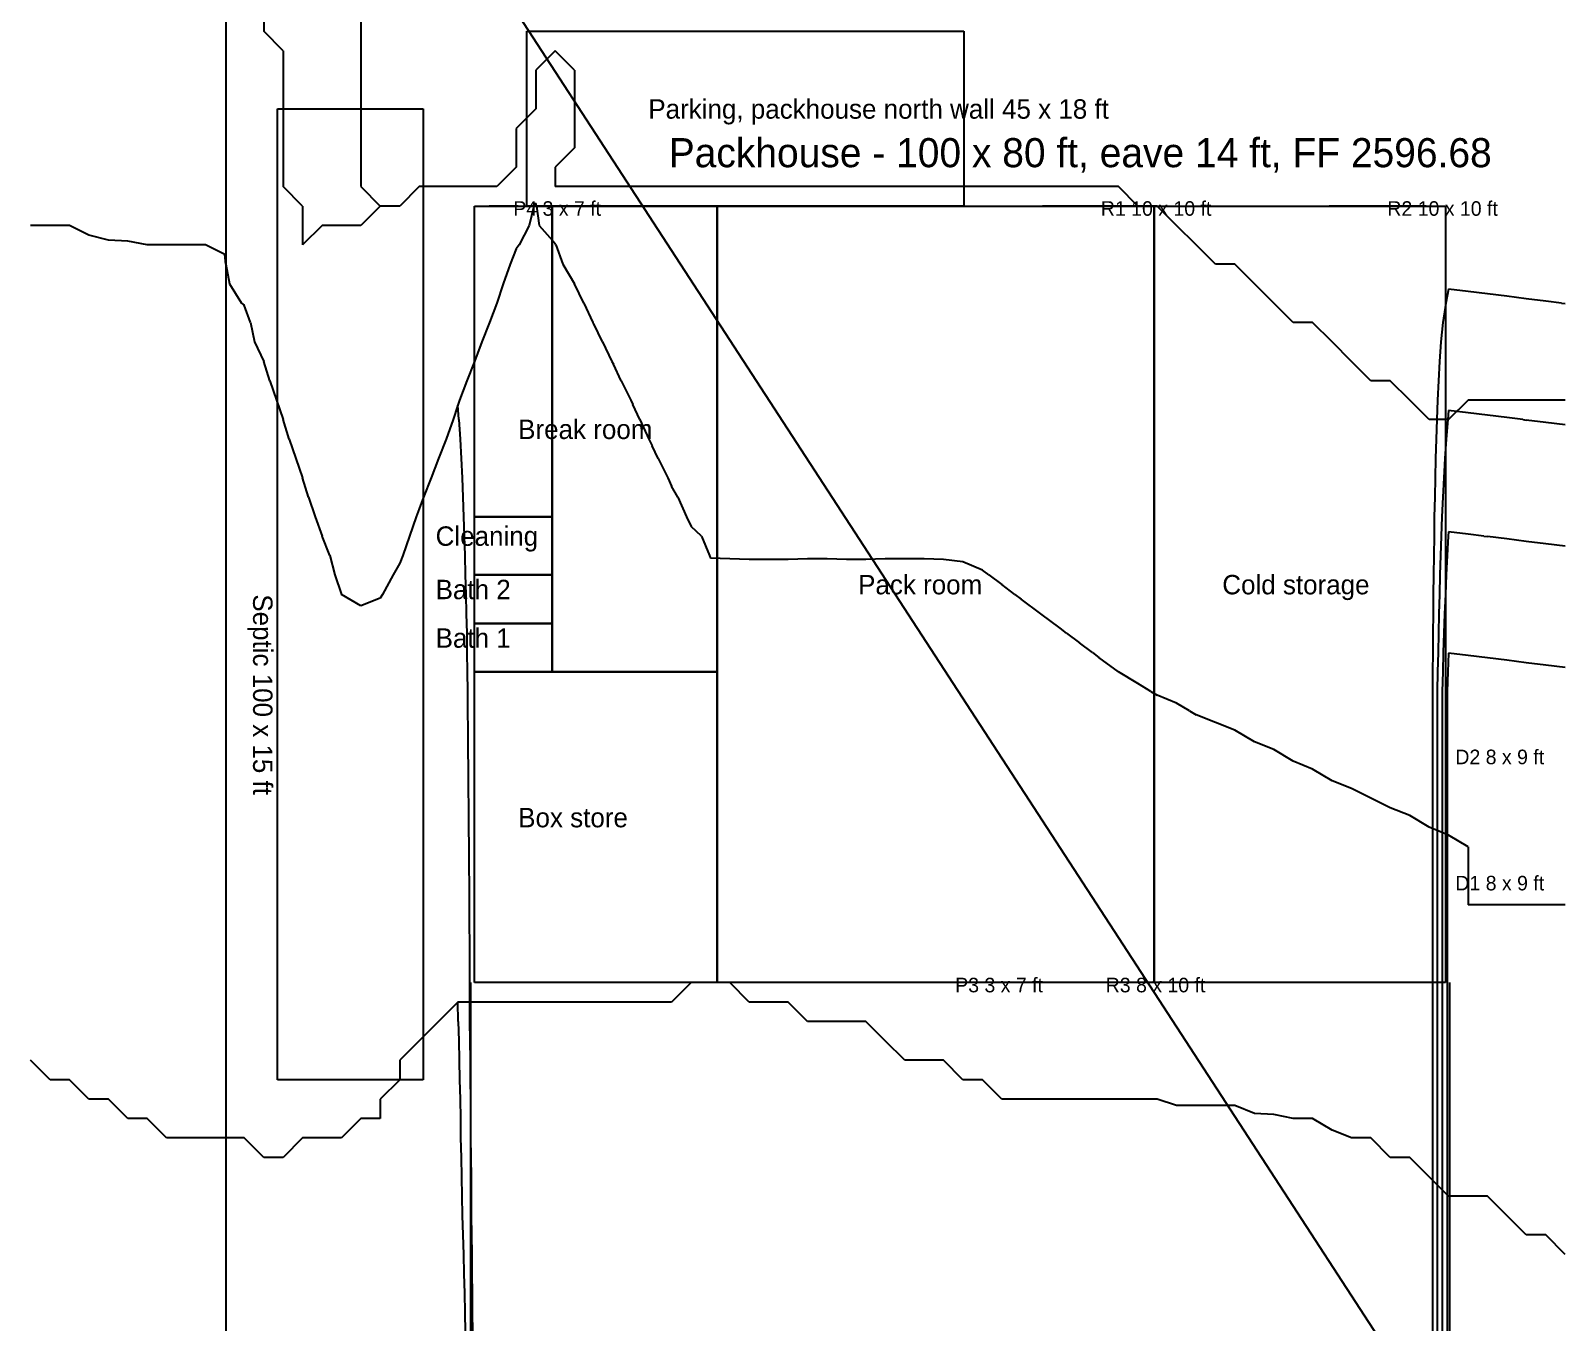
# Model space of a CAD drawing. Header units: feet. Extents: x 70 to 1025, y -1570 to -26.
# Drawn here: x 440 to 597.8, y -603 to -469.9 of the extents above; entities that cross this region are included whole.
import ezdxf

# ---------------------------------------------------------------- set-up
doc = ezdxf.new("R2010")
doc.units = ezdxf.units.FT
for name, color, linetype in [('BLDG-EXIST', 8, 'CONTINUOUS'), ('BLDG-NEW', 3, 'CONTINUOUS'), ('DOORS', 1, 'CONTINUOUS'), ('ELEC-PULLBOX', 2, 'CONTINUOUS'), ('GRADE-FINISHED', 5, 'CONTINUOUS'), ('ROOMS', 8, 'CONTINUOUS'), ('SITE', 30, 'CONTINUOUS'), ('TOPO-EXIST', 8, 'CONTINUOUS'), ('WALL-RETAINING', 7, 'CONTINUOUS')]:
    doc.layers.add(name, color=color, linetype=linetype)

msp = doc.modelspace()

# ---------------------------------------------------------------- linework, layer by layer
at = {"layer": 'BLDG-EXIST'}
msp.add_line((460.1, -461), (460.1, -629), dxfattribs=at)
at = {"layer": 'BLDG-NEW'}
for p, q in [((485.7, -568), (485.7, -488)), ((485.7, -488), (585.7, -488)), ((585.7, -488), (585.7, -568)), ((585.7, -568), (485.7, -568))]:
    msp.add_line(p, q, dxfattribs=at)
at = {"layer": 'DOORS'}
for p, q in [((490.2, -488), (487.2, -488)), ((554.2, -488), (544.2, -488)), ((583.7, -488), (573.7, -488)), ((585.7, -540.5), (585.7, -548.5)), ((585.7, -553.5), (585.7, -561.5)), ((535.7, -568), (532.7, -568)), ((553.7, -568), (545.7, -568))]:
    msp.add_line(p, q, dxfattribs=at)
at = {"layer": 'ELEC-PULLBOX'}
msp.add_line((876.9, -1062.9), (488.4, -465.5), dxfattribs=at)
at = {"layer": 'GRADE-FINISHED'}
for p, q in [((464, -468, 2597), (464, -470, 2597)), ((474, -468, 2597), (474, -470, 2597)), ((464, -470, 2597), (464, -470, 2597)), ((466, -472, 2597), (464, -470, 2597)), ((474, -470, 2597), (474, -472, 2597)), ((466, -472, 2597), (466, -474, 2597)), ((474, -472, 2597), (474, -474, 2597)), ((466, -474, 2597), (466, -476, 2597)), ((474, -474, 2597), (474, -476, 2597)), ((466, -476, 2597), (466, -478, 2597)), ((474, -476, 2597), (474, -478, 2597)), ((466, -478, 2597), (466, -480, 2597)), ((474, -478, 2597), (474, -480, 2597)), ((466, -480, 2597), (466, -482, 2597)), ((474, -480, 2597), (474, -482, 2597)), ((466, -482, 2597), (466, -484, 2597)), ((474, -482, 2597), (474, -484, 2597)), ((466, -484, 2597), (466, -486, 2597)), ((474, -484, 2597), (474, -486, 2597)), ((466, -486, 2597), (466, -486, 2597)), ((468, -488, 2597), (466, -486, 2597)), ((474, -486, 2597), (476, -488, 2597)), ((468, -488, 2597), (468, -490, 2597)), ((476, -488, 2597), (474, -490, 2597)), ((478, -488, 2597), (476, -488, 2597)), ((478, -488, 2597), (476, -488, 2597)), ((478, -488, 2597), (478, -488, 2597)), ((478, -488, 2597), (478, -488, 2597)), ((442, -490, 2596), (440, -490, 2596)), ((444, -490, 2596), (442, -490, 2596)), ((446, -491, 2596), (444, -490, 2596)), ((468, -490, 2597), (468, -492, 2597)), ((470, -490, 2597), (468, -492, 2597)), ((472, -490, 2597), (470, -490, 2597)), ((474, -490, 2597), (472, -490, 2597)), ((474, -490, 2597), (474, -490, 2597)), ((448, -491.5, 2596), (446, -491, 2596)), ((450, -491.6, 2596), (448, -491.5, 2596)), ((452, -492, 2596), (450, -491.6, 2596)), ((452, -492, 2596), (452, -492, 2596)), ((454, -492, 2596), (452, -492, 2596)), ((456, -492, 2596), (454, -492, 2596)), ((458, -492, 2596), (456, -492, 2596)), ((460, -493, 2596), (458, -492, 2596)), ((468, -492, 2597), (468, -492, 2597)), ((468, -492, 2597), (468, -492, 2597)), ((460.095, -494, 2596), (460, -493, 2596)), ((460.095, -494, 2596), (460.462, -496, 2596)), ((460.462, -496, 2596), (461.714, -498, 2596)), ((586, -496.546, 2596), (585.708, -498, 2596)), ((588, -496.796, 2596), (586, -496.546, 2596)), ((590, -497.046, 2596), (588, -496.796, 2596)), ((592, -497.296, 2596), (590, -497.046, 2596)), ((461.714, -498, 2596), (462, -498.2, 2596)), ((462.621, -500, 2596), (462, -498.2, 2596)), ((585.708, -498, 2596), (585.422, -500, 2596)), ((594, -497.546, 2596), (592, -497.296, 2596)), ((596, -497.796, 2596), (594, -497.546, 2596)), ((597.635, -498, 2596), (596, -497.796, 2596)), ((597.635, -498, 2596), (598, -498.046, 2596)), ((462.621, -500, 2596), (463.048, -502, 2596)), ((585.422, -500, 2596), (585.219, -502, 2596)), ((463.048, -502, 2596), (464, -504, 2596)), ((585.219, -502, 2596), (585.066, -504, 2596)), ((464, -504, 2596), (464, -504, 2596)), ((464.621, -506, 2596), (464, -504, 2596)), ((585.066, -504, 2596), (584.947, -506, 2596)), ((464.621, -506, 2596), (465.31, -508, 2596)), ((584.947, -506, 2596), (584.852, -508, 2596)), ((465.31, -508, 2596), (466, -510, 2596)), ((584.852, -508, 2596), (584.775, -510, 2596)), ((484, -508.5, 2596), (483.5, -510, 2596)), ((484.084, -510, 2596), (484, -508.5, 2596)), ((586, -509.046, 2595), (585.913, -510, 2595)), ((588, -509.296, 2595), (586, -509.046, 2595)), ((590, -509.546, 2595), (588, -509.296, 2595)), ((592, -509.796, 2595), (590, -509.546, 2595)), ((466, -510, 2596), (466, -510, 2596)), ((466.621, -512, 2596), (466, -510, 2596)), ((483.5, -510, 2596), (482.769, -512, 2596)), ((484.084, -510, 2596), (484.21, -512, 2596)), ((584.775, -510, 2596), (584.71, -512, 2596)), ((585.913, -510, 2595), (585.753, -512, 2595)), ((593.635, -510, 2595), (592, -509.796, 2595)), ((593.635, -510, 2595), (594, -510.046, 2595)), ((596, -510.296, 2595), (594, -510.046, 2595)), ((598, -510.546, 2595), (596, -510.296, 2595)), ((466.621, -512, 2596), (467.31, -514, 2596)), ((482.769, -512, 2596), (482, -514, 2596)), ((484.21, -512, 2596), (484.321, -514, 2596)), ((584.71, -512, 2596), (584.655, -514, 2596)), ((585.753, -512, 2595), (585.618, -514, 2595)), ((467.31, -514, 2596), (468, -516, 2596)), ((482, -514, 2596), (481.231, -516, 2596)), ((482, -514, 2596), (482, -514, 2596)), ((484.321, -514, 2596), (484.418, -516, 2596)), ((584.655, -514, 2596), (584.609, -516, 2596)), ((585.618, -514, 2595), (585.503, -516, 2595)), ((468, -516, 2596), (468, -516, 2596)), ((468.621, -518, 2596), (468, -516, 2596)), ((481.231, -516, 2596), (480.462, -518, 2596)), ((484.418, -516, 2596), (484.489, -518, 2596)), ((584.609, -516, 2596), (584.568, -518, 2596)), ((585.503, -516, 2595), (585.402, -518, 2595)), ((468.621, -518, 2596), (469.31, -520, 2596)), ((480, -519.2, 2596), (479.692, -520, 2596)), ((480.462, -518, 2596), (480, -519.2, 2596)), ((484.489, -518, 2596), (484.568, -520, 2596)), ((584.568, -518, 2596), (584.532, -520, 2596)), ((585.402, -518, 2595), (585.315, -520, 2595)), ((469.31, -520, 2596), (470, -522, 2596)), ((479.692, -520, 2596), (479, -522, 2596)), ((484.568, -520, 2596), (484.64, -522, 2596)), ((584.532, -520, 2596), (584.501, -522, 2596)), ((585.315, -520, 2595), (585.237, -522, 2595)), ((470, -522, 2596), (470, -522, 2596)), ((470.8, -524, 2596), (470, -522, 2596)), ((479, -522, 2596), (478.308, -524, 2596)), ((484.64, -522, 2596), (484.704, -524, 2596)), ((584.501, -522, 2596), (584.473, -524, 2596)), ((585.237, -522, 2595), (585.168, -524, 2595)), ((585.973, -522, 2594), (585.864, -524, 2594)), ((586, -521.546, 2594), (585.973, -522, 2594)), ((588, -521.796, 2594), (586, -521.546, 2594)), ((589.635, -522, 2594), (588, -521.796, 2594)), ((589.635, -522, 2594), (590, -522.046, 2594)), ((592, -522.296, 2594), (590, -522.046, 2594)), ((594, -522.546, 2594), (592, -522.296, 2594)), ((596, -522.796, 2594), (594, -522.546, 2594)), ((598, -523.046, 2594), (596, -522.796, 2594)), ((470.8, -524, 2596), (471.31, -526, 2596)), ((478, -524.8, 2596), (477.333, -526, 2596)), ((478.308, -524, 2596), (478, -524.8, 2596)), ((484.704, -524, 2596), (484.752, -526, 2596)), ((584.473, -524, 2596), (584.448, -526, 2596)), ((585.168, -524, 2595), (585.107, -526, 2595)), ((585.864, -524, 2594), (585.765, -526, 2594)), ((471.31, -526, 2596), (472, -528, 2596)), ((477.333, -526, 2596), (476.222, -528, 2596)), ((484.752, -526, 2596), (484.807, -528, 2596)), ((584.448, -526, 2596), (584.426, -528, 2596)), ((585.107, -526, 2595), (585.051, -528, 2595)), ((585.765, -526, 2594), (585.677, -528, 2594)), ((472, -528, 2596), (472, -528, 2596)), ((474, -529.2, 2596), (472, -528, 2596)), ((476, -528.4, 2596), (474, -529.2, 2596)), ((476.222, -528, 2596), (476, -528.4, 2596)), ((484.807, -528, 2596), (484.857, -530, 2596)), ((584.426, -528, 2596), (584.406, -530, 2596)), ((585.051, -528, 2595), (585.001, -530, 2595)), ((585.677, -528, 2594), (585.597, -530, 2594)), ((484.857, -530, 2596), (484.903, -532, 2596)), ((584.406, -530, 2596), (584.387, -532, 2596)), ((585.001, -530, 2595), (584.956, -532, 2595)), ((585.597, -530, 2594), (585.524, -532, 2594)), ((484.903, -532, 2596), (484.929, -534, 2596)), ((584.387, -532, 2596), (584.37, -534, 2596)), ((584.956, -532, 2595), (584.914, -534, 2595)), ((585.524, -532, 2594), (585.458, -534, 2594)), ((484.929, -534, 2596), (484.945, -536, 2596)), ((584.37, -534, 2596), (584.355, -536, 2596)), ((584.914, -534, 2595), (584.876, -536, 2595)), ((585.458, -534, 2594), (585.397, -536, 2594)), ((586, -534.046, 2593), (585.919, -536, 2593)), ((588, -534.296, 2593), (586, -534.046, 2593)), ((590, -534.546, 2593), (588, -534.296, 2593)), ((592, -534.796, 2593), (590, -534.546, 2593)), ((594, -535.046, 2593), (592, -534.796, 2593)), ((484.945, -536, 2596), (484.969, -538, 2596)), ((584.355, -536, 2596), (584.341, -538, 2596)), ((584.876, -536, 2595), (584.841, -538, 2595)), ((585.397, -536, 2594), (585.341, -538, 2594)), ((585.919, -536, 2593), (585.842, -538, 2593)), ((596, -535.296, 2593), (594, -535.046, 2593)), ((598, -535.546, 2593), (596, -535.296, 2593)), ((484.969, -538, 2596), (484.992, -540, 2596)), ((584.341, -538, 2596), (584.341, -540, 2596)), ((584.841, -538, 2595), (584.841, -540, 2595)), ((585.341, -538, 2594), (585.341, -540, 2594)), ((585.842, -538, 2593), (585.842, -540, 2593)), ((484.992, -540, 2596), (485.007, -542, 2596)), ((584.341, -540, 2596), (584.341, -542, 2596)), ((584.841, -540, 2595), (584.841, -542, 2595)), ((585.341, -540, 2594), (585.341, -542, 2594)), ((585.842, -540, 2593), (585.842, -542, 2593)), ((485.007, -542, 2596), (485.028, -544, 2596)), ((584.341, -542, 2596), (584.341, -544, 2596)), ((584.841, -542, 2595), (584.841, -544, 2595)), ((585.341, -542, 2594), (585.341, -544, 2594)), ((585.842, -542, 2593), (585.842, -544, 2593)), ((485.028, -544, 2596), (485.042, -546, 2596)), ((584.341, -544, 2596), (584.341, -546, 2596)), ((584.841, -544, 2595), (584.841, -546, 2595)), ((585.341, -544, 2594), (585.341, -546, 2594)), ((585.842, -544, 2593), (585.842, -546, 2593)), ((485.042, -546, 2596), (485.062, -548, 2596)), ((584.341, -546, 2596), (584.341, -548, 2596)), ((584.841, -546, 2595), (584.841, -548, 2595)), ((585.341, -546, 2594), (585.341, -548, 2594)), ((585.842, -546, 2593), (585.842, -548, 2593)), ((485.062, -548, 2596), (485.074, -550, 2596)), ((584.341, -548, 2596), (584.341, -550, 2596)), ((584.841, -548, 2595), (584.841, -550, 2595)), ((585.341, -548, 2594), (585.341, -550, 2594)), ((585.842, -548, 2593), (585.842, -550, 2593)), ((485.074, -550, 2596), (485.093, -552, 2596)), ((584.341, -550, 2596), (584.341, -552, 2596)), ((584.841, -550, 2595), (584.841, -552, 2595)), ((585.341, -550, 2594), (585.341, -552, 2594)), ((585.842, -550, 2593), (585.842, -552, 2593)), ((485.093, -552, 2596), (485.111, -554, 2596)), ((584.341, -552, 2596), (584.341, -554, 2596)), ((584.841, -552, 2595), (584.841, -554, 2595)), ((585.341, -552, 2594), (585.341, -554, 2594)), ((585.842, -552, 2593), (585.842, -554, 2593)), ((485.111, -554, 2596), (485.122, -556, 2596)), ((584.341, -554, 2596), (584.341, -556, 2596)), ((584.841, -554, 2595), (584.841, -556, 2595)), ((585.341, -554, 2594), (585.341, -556, 2594)), ((585.842, -554, 2593), (585.842, -556, 2593)), ((485.122, -556, 2596), (485.139, -558, 2596)), ((584.341, -556, 2596), (584.341, -558, 2596)), ((584.841, -556, 2595), (584.841, -558, 2595)), ((585.341, -556, 2594), (585.341, -558, 2594)), ((585.842, -556, 2593), (585.842, -558, 2593)), ((485.139, -558, 2596), (485.15, -560, 2596)), ((584.341, -558, 2596), (584.341, -560, 2596)), ((584.841, -558, 2595), (584.841, -560, 2595)), ((585.341, -558, 2594), (585.341, -560, 2594)), ((585.842, -558, 2593), (585.842, -560, 2593)), ((485.15, -560, 2596), (485.165, -562, 2596)), ((584.341, -560, 2596), (584.341, -562, 2596)), ((584.841, -560, 2595), (584.841, -562, 2595)), ((585.341, -560, 2594), (585.341, -562, 2594)), ((585.842, -560, 2593), (585.842, -562, 2593)), ((485.165, -562, 2596), (485.175, -564, 2596)), ((584.341, -562, 2596), (584.341, -564, 2596)), ((584.841, -562, 2595), (584.841, -564, 2595)), ((585.341, -562, 2594), (585.341, -564, 2594)), ((585.842, -562, 2593), (585.842, -564, 2593)), ((485.175, -564, 2596), (485.19, -566, 2596)), ((584.341, -564, 2596), (584.341, -566, 2596)), ((584.841, -564, 2595), (584.841, -566, 2595)), ((585.341, -564, 2594), (585.341, -566, 2594)), ((585.842, -564, 2593), (585.842, -566, 2593)), ((485.19, -566, 2596), (485.19, -568, 2596)), ((584.341, -566, 2596), (584.341, -568, 2596)), ((584.841, -566, 2595), (584.841, -568, 2595)), ((585.341, -566, 2594), (585.341, -568, 2594)), ((585.842, -566, 2593), (585.842, -568, 2593)), ((485.19, -568, 2596), (485.19, -570, 2596)), ((584.341, -568, 2596), (584.341, -570, 2596)), ((584.841, -568, 2595), (584.841, -570, 2595)), ((585.341, -568, 2594), (585.341, -570, 2594)), ((585.842, -568, 2593), (585.842, -570, 2593)), ((484, -570, 2595), (482, -572, 2595)), ((484.035, -572, 2595), (484, -570, 2595)), ((485.19, -570, 2596), (485.204, -572, 2596)), ((584.341, -570, 2596), (584.341, -572, 2596)), ((584.841, -570, 2595), (584.841, -572, 2595)), ((585.341, -570, 2594), (585.341, -572, 2594)), ((585.842, -570, 2593), (585.842, -572, 2593)), ((482, -572, 2595), (480, -574, 2595)), ((482, -572, 2595), (482, -572, 2595)), ((484.035, -572, 2595), (484.091, -574, 2595)), ((485.204, -572, 2596), (485.227, -574, 2596)), ((584.341, -572, 2596), (584.341, -574, 2596)), ((584.841, -572, 2595), (584.841, -574, 2595)), ((585.341, -572, 2594), (585.341, -574, 2594)), ((585.842, -572, 2593), (585.842, -574, 2593)), ((480, -574, 2595), (478, -576, 2595)), ((480, -574, 2595), (480, -574, 2595)), ((484.091, -574, 2595), (484.133, -576, 2595)), ((485.227, -574, 2596), (485.244, -576, 2596)), ((584.341, -574, 2596), (584.341, -576, 2596)), ((584.841, -574, 2595), (584.841, -576, 2595)), ((585.341, -574, 2594), (585.341, -576, 2594)), ((585.842, -574, 2593), (585.842, -576, 2593)), ((442, -578, 2595), (440, -576, 2595)), ((478, -576, 2595), (478, -578, 2595)), ((484.133, -576, 2595), (484.174, -578, 2595)), ((485.244, -576, 2596), (485.26, -578, 2596)), ((584.341, -576, 2596), (584.341, -578, 2596)), ((584.841, -576, 2595), (584.841, -578, 2595)), ((585.341, -576, 2594), (585.341, -578, 2594)), ((585.842, -576, 2593), (585.842, -578, 2593)), ((442, -578, 2595), (442, -578, 2595)), ((444, -578, 2595), (442, -578, 2595)), ((446, -580, 2595), (444, -578, 2595)), ((478, -578, 2595), (476, -580, 2595)), ((478, -578, 2595), (478, -578, 2595)), ((484.174, -578, 2595), (484.213, -580, 2595)), ((485.26, -578, 2596), (485.276, -580, 2596)), ((584.341, -578, 2596), (584.341, -580, 2596)), ((584.841, -578, 2595), (584.841, -580, 2595)), ((585.341, -578, 2594), (585.341, -580, 2594)), ((585.842, -578, 2593), (585.842, -580, 2593)), ((446, -580, 2595), (446, -580, 2595)), ((448, -580, 2595), (446, -580, 2595)), ((450, -582, 2595), (448, -580, 2595)), ((476, -580, 2595), (476, -582, 2595)), ((484.213, -580, 2595), (484.25, -582, 2595)), ((485.276, -580, 2596), (485.291, -582, 2596)), ((584.341, -580, 2596), (584.341, -582, 2596)), ((584.841, -580, 2595), (584.841, -582, 2595)), ((585.341, -580, 2594), (585.341, -582, 2594)), ((585.842, -580, 2593), (585.842, -582, 2593)), ((450, -582, 2595), (450, -582, 2595)), ((452, -582, 2595), (450, -582, 2595)), ((454, -584, 2595), (452, -582, 2595)), ((474, -582, 2595), (472, -584, 2595)), ((476, -582, 2595), (474, -582, 2595)), ((476, -582, 2595), (476, -582, 2595)), ((484.25, -582, 2595), (484.277, -584, 2595)), ((485.291, -582, 2596), (485.302, -584, 2596)), ((584.341, -582, 2596), (584.341, -584, 2596)), ((584.841, -582, 2595), (584.841, -584, 2595)), ((585.341, -582, 2594), (585.341, -584, 2594)), ((585.842, -582, 2593), (585.842, -584, 2593)), ((454, -584, 2595), (454, -584, 2595)), ((456, -584, 2595), (454, -584, 2595)), ((458, -584, 2595), (456, -584, 2595)), ((460, -584, 2595), (458, -584, 2595)), ((462, -584, 2595), (460, -584, 2595)), ((464, -586, 2595), (462, -584, 2595)), ((468, -584, 2595), (466, -586, 2595)), ((470, -584, 2595), (468, -584, 2595)), ((472, -584, 2595), (470, -584, 2595)), ((472, -584, 2595), (472, -584, 2595)), ((484.277, -584, 2595), (484.32, -586, 2595)), ((485.302, -584, 2596), (485.32, -586, 2596)), ((584.341, -584, 2596), (584.341, -586, 2596)), ((584.841, -584, 2595), (584.841, -586, 2595)), ((585.341, -584, 2594), (585.341, -586, 2594)), ((585.842, -584, 2593), (585.842, -586, 2593)), ((464, -586, 2595), (464, -586, 2595)), ((466, -586, 2595), (464, -586, 2595)), ((466, -586, 2595), (466, -586, 2595)), ((484.32, -586, 2595), (484.377, -588, 2595)), ((485.32, -586, 2596), (485.343, -588, 2596)), ((584.341, -586, 2596), (584.341, -588, 2596)), ((584.841, -586, 2595), (584.841, -588, 2595)), ((585.341, -586, 2594), (585.341, -588, 2594)), ((585.842, -586, 2593), (585.842, -588, 2593)), ((484.377, -588, 2595), (484.4, -590, 2595)), ((485.343, -588, 2596), (485.352, -590, 2596)), ((584.341, -588, 2596), (584.341, -590, 2596)), ((584.841, -588, 2595), (584.841, -590, 2595)), ((585.341, -588, 2594), (585.341, -590, 2594)), ((585.842, -588, 2593), (585.842, -590, 2593)), ((484.4, -590, 2595), (484.444, -592, 2595)), ((485.352, -590, 2596), (485.37, -592, 2596)), ((584.341, -590, 2596), (584.341, -592, 2596)), ((584.841, -590, 2595), (584.841, -592, 2595)), ((585.341, -590, 2594), (585.341, -592, 2594)), ((585.842, -590, 2593), (585.842, -592, 2593)), ((484.444, -592, 2595), (484.5, -594, 2595)), ((485.37, -592, 2596), (485.392, -594, 2596)), ((584.341, -592, 2596), (584.341, -594, 2596)), ((584.841, -592, 2595), (584.841, -594, 2595)), ((585.341, -592, 2594), (585.341, -594, 2594)), ((585.842, -592, 2593), (585.842, -594, 2593)), ((484.5, -594, 2595), (484.558, -596, 2595)), ((485.392, -594, 2596), (485.416, -596, 2596)), ((584.341, -594, 2596), (584.341, -596, 2596)), ((584.841, -594, 2595), (584.841, -596, 2595)), ((585.341, -594, 2594), (585.341, -596, 2594)), ((585.842, -594, 2593), (585.842, -596, 2593)), ((484.558, -596, 2595), (484.606, -598, 2595)), ((485.416, -596, 2596), (485.435, -598, 2596)), ((584.341, -596, 2596), (584.341, -598, 2596)), ((584.841, -596, 2595), (584.841, -598, 2595)), ((585.341, -596, 2594), (585.341, -598, 2594)), ((585.842, -596, 2593), (585.842, -598, 2593)), ((484.606, -598, 2595), (484.656, -600, 2595)), ((485.435, -598, 2596), (485.456, -600, 2596)), ((584.341, -598, 2596), (584.341, -600, 2596)), ((584.841, -598, 2595), (584.841, -600, 2595)), ((585.341, -598, 2594), (585.341, -600, 2594)), ((585.842, -598, 2593), (585.842, -600, 2593)), ((484.656, -600, 2595), (484.703, -602, 2595)), ((485.456, -600, 2596), (485.475, -602, 2596)), ((584.341, -600, 2596), (584.341, -602, 2596)), ((584.841, -600, 2595), (584.841, -602, 2595)), ((585.341, -600, 2594), (585.341, -602, 2594)), ((585.842, -600, 2593), (585.842, -602, 2593)), ((484.703, -602, 2595), (484.746, -604, 2595)), ((485.475, -602, 2596), (485.492, -604, 2596)), ((584.341, -602, 2596), (584.341, -604, 2596)), ((584.841, -602, 2595), (584.841, -604, 2595)), ((585.341, -602, 2594), (585.341, -604, 2594)), ((585.842, -602, 2593), (585.842, -604, 2593))]:
    msp.add_line(p, q, dxfattribs=at)
at = {"layer": 'ROOMS'}
for p, q in [((485.7, -520), (485.7, -488)), ((485.7, -488), (493.7, -488)), ((493.7, -536), (493.7, -488)), ((493.7, -488), (510.7, -488)), ((493.7, -488), (493.7, -520)), ((510.7, -568), (510.7, -488)), ((510.7, -488), (555.7, -488)), ((510.7, -488), (510.7, -536)), ((555.7, -568), (555.7, -488)), ((555.7, -488), (585.7, -488)), ((555.7, -488), (555.7, -568)), ((585.7, -488), (585.7, -568)), ((493.7, -520), (485.7, -520)), ((485.7, -526), (485.7, -520)), ((485.7, -520), (493.7, -520)), ((493.7, -520), (493.7, -526)), ((493.7, -526), (485.7, -526)), ((485.7, -531), (485.7, -526)), ((485.7, -526), (493.7, -526)), ((493.7, -526), (493.7, -531)), ((493.7, -531), (485.7, -531)), ((485.7, -536), (485.7, -531)), ((485.7, -531), (493.7, -531)), ((493.7, -531), (493.7, -536)), ((493.7, -536), (485.7, -536)), ((485.7, -568), (485.7, -536)), ((485.7, -536), (510.7, -536)), ((510.7, -536), (493.7, -536)), ((510.7, -536), (510.7, -568)), ((510.7, -568), (485.7, -568)), ((555.7, -568), (510.7, -568)), ((585.7, -568), (555.7, -568))]:
    msp.add_line(p, q, dxfattribs=at)
at = {"layer": 'SITE'}
for p, q in [((491.1, -470), (536.1, -470)), ((491.1, -488), (491.1, -470)), ((536.1, -470), (536.1, -488)), ((465.4, -578), (465.4, -478)), ((465.4, -478), (480.4, -478)), ((480.4, -478), (480.4, -578)), ((536.1, -488), (491.1, -488)), ((480.4, -578), (465.4, -578))]:
    msp.add_line(p, q, dxfattribs=at)
at = {"layer": 'TOPO-EXIST'}
for p, q in [((464, -468, 2597), (464, -470, 2597)), ((464, -470, 2597), (464, -470, 2597)), ((466, -472, 2597), (464, -470, 2597)), ((466, -472, 2597), (466, -474, 2597)), ((494, -472, 2597), (492, -474, 2597)), ((496, -474, 2597), (494, -472, 2597)), ((466, -474, 2597), (466, -476, 2597)), ((492, -474, 2597), (492, -476, 2597)), ((496, -474, 2597), (496, -476, 2597)), ((466, -476, 2597), (466, -478, 2597)), ((492, -476, 2597), (492, -478, 2597)), ((496, -476, 2597), (496, -478, 2597)), ((466, -478, 2597), (466, -480, 2597)), ((492, -478, 2597), (490, -480, 2597)), ((492, -478, 2597), (492, -478, 2597)), ((496, -478, 2597), (496, -480, 2597)), ((466, -480, 2597), (466, -482, 2597)), ((490, -480, 2597), (490, -482, 2597)), ((496, -480, 2597), (496, -482, 2597)), ((466, -482, 2597), (466, -484, 2597)), ((490, -482, 2597), (490, -484, 2597)), ((496, -482, 2597), (494, -484, 2597)), ((466, -484, 2597), (466, -486, 2597)), ((490, -484, 2597), (488, -486, 2597)), ((490, -484, 2597), (490, -484, 2597)), ((494, -484, 2597), (494, -484, 2597)), ((494, -484, 2597), (494, -486, 2597)), ((466, -486, 2597), (466, -486, 2597)), ((468, -488, 2597), (466, -486, 2597)), ((480, -486, 2597), (478, -488, 2597)), ((482, -486, 2597), (480, -486, 2597)), ((484, -486, 2597), (482, -486, 2597)), ((486, -486, 2597), (484, -486, 2597)), ((488, -486, 2597), (486, -486, 2597)), ((488, -486, 2597), (488, -486, 2597)), ((494, -486, 2597), (494, -486, 2597)), ((496, -486, 2597), (494, -486, 2597)), ((498, -486, 2597), (496, -486, 2597)), ((500, -486, 2597), (498, -486, 2597)), ((502, -486, 2597), (500, -486, 2597)), ((504, -486, 2597), (502, -486, 2597)), ((506, -486, 2597), (504, -486, 2597)), ((508, -486, 2597), (506, -486, 2597)), ((510, -486, 2597), (508, -486, 2597)), ((512, -486, 2597), (510, -486, 2597)), ((514, -486, 2597), (512, -486, 2597)), ((516, -486, 2597), (514, -486, 2597)), ((518, -486, 2597), (516, -486, 2597)), ((520, -486, 2597), (518, -486, 2597)), ((522, -486, 2597), (520, -486, 2597)), ((524, -486, 2597), (522, -486, 2597)), ((526, -486, 2597), (524, -486, 2597)), ((528, -486, 2597), (526, -486, 2597)), ((530, -486, 2597), (528, -486, 2597)), ((532, -486, 2597), (530, -486, 2597)), ((534, -486, 2597), (532, -486, 2597)), ((536, -486, 2597), (534, -486, 2597)), ((538, -486, 2597), (536, -486, 2597)), ((540, -486, 2597), (538, -486, 2597)), ((542, -486, 2597), (540, -486, 2597)), ((544, -486, 2597), (542, -486, 2597)), ((546, -486, 2597), (544, -486, 2597)), ((548, -486, 2597), (546, -486, 2597)), ((550, -486, 2597), (548, -486, 2597)), ((552, -486, 2597), (550, -486, 2597)), ((554, -488, 2597), (552, -486, 2597)), ((468, -488, 2597), (468, -490, 2597)), ((476, -488, 2597), (474, -490, 2597)), ((478, -488, 2597), (476, -488, 2597)), ((478, -488, 2597), (478, -488, 2597)), ((491.818, -488, 2596), (491.333, -490, 2596)), ((492, -487.714, 2596), (491.818, -488, 2596)), ((492.071, -488, 2596), (492, -487.714, 2596)), ((492.071, -488, 2596), (492.375, -490, 2596)), ((554, -488, 2597), (554, -488, 2597)), ((556, -488, 2597), (554, -488, 2597)), ((558, -490, 2597), (556, -488, 2597)), ((442, -490, 2596), (440, -490, 2596)), ((444, -490, 2596), (442, -490, 2596)), ((446, -491, 2596), (444, -490, 2596)), ((468, -490, 2597), (468, -492, 2597)), ((470, -490, 2597), (468, -492, 2597)), ((472, -490, 2597), (470, -490, 2597)), ((474, -490, 2597), (472, -490, 2597)), ((474, -490, 2597), (474, -490, 2597)), ((491.333, -490, 2596), (490.286, -492, 2596)), ((492.375, -490, 2596), (494, -491.857, 2596)), ((558, -490, 2597), (558, -490, 2597)), ((560, -492, 2597), (558, -490, 2597)), ((448, -491.5, 2596), (446, -491, 2596)), ((450, -491.6, 2596), (448, -491.5, 2596)), ((452, -492, 2596), (450, -491.6, 2596)), ((452, -492, 2596), (452, -492, 2596)), ((454, -492, 2596), (452, -492, 2596)), ((456, -492, 2596), (454, -492, 2596)), ((458, -492, 2596), (456, -492, 2596)), ((460, -493, 2596), (458, -492, 2596)), ((468, -492, 2597), (468, -492, 2597)), ((468, -492, 2597), (468, -492, 2597)), ((490.286, -492, 2596), (490, -492.4, 2596)), ((494.069, -492, 2596), (494, -491.857, 2596)), ((494.069, -492, 2596), (494.783, -494, 2596)), ((560, -492, 2597), (560, -492, 2597)), ((562, -494, 2597), (560, -492, 2597)), ((460.095, -494, 2596), (460, -493, 2596)), ((490, -492.4, 2596), (489.385, -494, 2596)), ((460.095, -494, 2596), (460.462, -496, 2596)), ((489.385, -494, 2596), (488.667, -496, 2596)), ((494.783, -494, 2596), (496, -496, 2596)), ((562, -494, 2597), (562, -494, 2597)), ((564, -494, 2597), (562, -494, 2597)), ((566, -496, 2597), (564, -494, 2597)), ((460.462, -496, 2596), (461.714, -498, 2596)), ((488.667, -496, 2596), (488, -498, 2596)), ((496, -496, 2596), (496, -496, 2596)), ((496.966, -498, 2596), (496, -496, 2596)), ((566, -496, 2597), (566, -496, 2597)), ((568, -498, 2597), (566, -496, 2597)), ((461.714, -498, 2596), (462, -498.2, 2596)), ((462.621, -500, 2596), (462, -498.2, 2596)), ((488, -498, 2596), (487.231, -500, 2596)), ((488, -498, 2596), (488, -498, 2596)), ((496.966, -498, 2596), (497.889, -500, 2596)), ((568, -498, 2597), (568, -498, 2597)), ((570, -500, 2597), (568, -498, 2597)), ((462.621, -500, 2596), (463.048, -502, 2596)), ((487.231, -500, 2596), (486.462, -502, 2596)), ((497.889, -500, 2596), (498, -500.143, 2596)), ((498.897, -502, 2596), (498, -500.143, 2596)), ((570, -500, 2597), (570, -500, 2597)), ((572, -500, 2597), (570, -500, 2597)), ((574, -502, 2597), (572, -500, 2597)), ((463.048, -502, 2596), (464, -504, 2596)), ((486, -503.2, 2596), (485.692, -504, 2596)), ((486.462, -502, 2596), (486, -503.2, 2596)), ((498.897, -502, 2596), (499.833, -504, 2596)), ((574, -502, 2597), (574, -502, 2597)), ((576, -504, 2597), (574, -502, 2597)), ((464, -504, 2596), (464, -504, 2596)), ((464.621, -506, 2596), (464, -504, 2596)), ((485.692, -504, 2596), (484.923, -506, 2596)), ((499.833, -504, 2596), (500, -504.286, 2596)), ((500.8, -506, 2596), (500, -504.286, 2596)), ((576, -504, 2597), (576, -504, 2597)), ((578, -506, 2597), (576, -504, 2597)), ((464.621, -506, 2596), (465.31, -508, 2596)), ((484.923, -506, 2596), (484.167, -508, 2596)), ((500.8, -506, 2596), (501.793, -508, 2596)), ((578, -506, 2597), (578, -506, 2597)), ((580, -506, 2597), (578, -506, 2597)), ((582, -508, 2597), (580, -506, 2597)), ((465.31, -508, 2596), (466, -510, 2596)), ((484.167, -508, 2596), (484, -508.5, 2596)), ((501.793, -508, 2596), (502, -508.429, 2596)), ((582, -508, 2597), (582, -508, 2597)), ((584, -510, 2597), (582, -508, 2597)), ((588, -508, 2597), (586, -510, 2597)), ((590, -508, 2597), (588, -508, 2597)), ((592, -508, 2597), (590, -508, 2597)), ((594, -508, 2597), (592, -508, 2597)), ((596, -508, 2597), (594, -508, 2597)), ((598, -508, 2597), (596, -508, 2597)), ((484, -508.5, 2596), (483.5, -510, 2596)), ((502.733, -510, 2596), (502, -508.429, 2596)), ((466, -510, 2596), (466, -510, 2596)), ((466.621, -512, 2596), (466, -510, 2596)), ((483.5, -510, 2596), (482.769, -512, 2596)), ((502.733, -510, 2596), (503.667, -512, 2596)), ((584, -510, 2597), (584, -510, 2597)), ((586, -510, 2597), (584, -510, 2597)), ((586, -510, 2597), (586, -510, 2597)), ((466.621, -512, 2596), (467.31, -514, 2596)), ((482.769, -512, 2596), (482, -514, 2596)), ((503.667, -512, 2596), (504, -512.714, 2596)), ((504.621, -514, 2596), (504, -512.714, 2596)), ((467.31, -514, 2596), (468, -516, 2596)), ((482, -514, 2596), (481.231, -516, 2596)), ((482, -514, 2596), (482, -514, 2596)), ((504.621, -514, 2596), (505.6, -516, 2596)), ((468, -516, 2596), (468, -516, 2596)), ((468.621, -518, 2596), (468, -516, 2596)), ((481.231, -516, 2596), (480.462, -518, 2596)), ((505.6, -516, 2596), (506, -516.857, 2596)), ((506.64, -518, 2596), (506, -516.857, 2596)), ((468.621, -518, 2596), (469.31, -520, 2596)), ((480, -519.2, 2596), (479.692, -520, 2596)), ((480.462, -518, 2596), (480, -519.2, 2596)), ((506.64, -518, 2596), (507.517, -520, 2596)), ((469.31, -520, 2596), (470, -522, 2596)), ((479.692, -520, 2596), (479, -522, 2596)), ((507.517, -520, 2596), (508, -521, 2596)), ((470, -522, 2596), (470, -522, 2596)), ((470.8, -524, 2596), (470, -522, 2596)), ((479, -522, 2596), (478.308, -524, 2596)), ((509.077, -522, 2596), (508, -521, 2596)), ((509.077, -522, 2596), (509.909, -524, 2596)), ((470.8, -524, 2596), (471.31, -526, 2596)), ((478, -524.8, 2596), (477.333, -526, 2596)), ((478.308, -524, 2596), (478, -524.8, 2596)), ((509.909, -524, 2596), (510, -524.286, 2596)), ((512, -524.333, 2596), (510, -524.286, 2596)), ((514, -524.4, 2596), (512, -524.333, 2596)), ((516, -524.4, 2596), (514, -524.4, 2596)), ((518, -524.4, 2596), (516, -524.4, 2596)), ((520, -524.333, 2596), (518, -524.4, 2596)), ((522, -524.333, 2596), (520, -524.333, 2596)), ((524, -524.4, 2596), (522, -524.333, 2596)), ((526, -524.4, 2596), (524, -524.4, 2596)), ((528, -524.333, 2596), (526, -524.4, 2596)), ((530, -524.333, 2596), (528, -524.333, 2596)), ((532, -524.333, 2596), (530, -524.333, 2596)), ((534, -524.4, 2596), (532, -524.333, 2596)), ((536, -524.667, 2596), (534, -524.4, 2596)), ((538, -525.5, 2596), (536, -524.667, 2596)), ((538.667, -526, 2596), (538, -525.5, 2596)), ((471.31, -526, 2596), (472, -528, 2596)), ((477.333, -526, 2596), (476.222, -528, 2596)), ((538.667, -526, 2596), (540, -527, 2596)), ((541.333, -528, 2596), (540, -527, 2596)), ((472, -528, 2596), (472, -528, 2596)), ((474, -529.2, 2596), (472, -528, 2596)), ((476, -528.4, 2596), (474, -529.2, 2596)), ((476.222, -528, 2596), (476, -528.4, 2596)), ((541.333, -528, 2596), (542, -528.5, 2596)), ((544, -530, 2596), (542, -528.5, 2596)), ((544, -530, 2596), (544, -530, 2596)), ((546, -531.5, 2596), (544, -530, 2596)), ((546.667, -532, 2596), (546, -531.5, 2596)), ((546.667, -532, 2596), (548, -533, 2596)), ((549.333, -534, 2596), (548, -533, 2596)), ((549.333, -534, 2596), (550, -534.5, 2596)), ((552, -536, 2596), (550, -534.5, 2596)), ((552, -536, 2596), (552, -536, 2596)), ((554, -537.2, 2596), (552, -536, 2596)), ((555.333, -538, 2596), (554, -537.2, 2596)), ((555.333, -538, 2596), (556, -538.4, 2596)), ((558, -539.2, 2596), (556, -538.4, 2596)), ((559.333, -540, 2596), (558, -539.2, 2596)), ((559.333, -540, 2596), (560, -540.4, 2596)), ((562, -541.2, 2596), (560, -540.4, 2596)), ((564, -542, 2596), (562, -541.2, 2596)), ((564, -542, 2596), (564, -542, 2596)), ((566, -543.2, 2596), (564, -542, 2596)), ((568, -544, 2596), (566, -543.2, 2596)), ((568, -544, 2596), (568, -544, 2596)), ((570, -545.2, 2596), (568, -544, 2596)), ((572, -546, 2596), (570, -545.2, 2596)), ((572, -546, 2596), (572, -546, 2596)), ((574, -547.2, 2596), (572, -546, 2596)), ((576, -548, 2596), (574, -547.2, 2596)), ((576, -548, 2596), (576, -548, 2596)), ((578, -549, 2596), (576, -548, 2596)), ((580, -550, 2596), (578, -549, 2596)), ((580, -550, 2596), (580, -550, 2596)), ((582, -550.8, 2596), (580, -550, 2596)), ((584, -552, 2596), (582, -550.8, 2596)), ((584, -552, 2596), (584, -552, 2596)), ((586, -552.8, 2596), (584, -552, 2596)), ((588, -554, 2596), (586, -552.8, 2596)), ((588, -554, 2596), (588, -556, 2596)), ((588, -556, 2596), (588, -558, 2596)), ((588, -558, 2596), (588, -560, 2596)), ((588, -560, 2596), (588, -560, 2596)), ((590, -560, 2596), (588, -560, 2596)), ((592, -560, 2596), (590, -560, 2596)), ((594, -560, 2596), (592, -560, 2596)), ((596, -560, 2596), (594, -560, 2596)), ((598, -560, 2596), (596, -560, 2596)), ((508, -568, 2595), (506, -570, 2595)), ((510, -568, 2595), (508, -568, 2595)), ((512, -568, 2595), (510, -568, 2595)), ((514, -570, 2595), (512, -568, 2595)), ((484, -570, 2595), (482, -572, 2595)), ((486, -570, 2595), (484, -570, 2595)), ((488, -570, 2595), (486, -570, 2595)), ((490, -570, 2595), (488, -570, 2595)), ((492, -570, 2595), (490, -570, 2595)), ((494, -570, 2595), (492, -570, 2595)), ((496, -570, 2595), (494, -570, 2595)), ((498, -570, 2595), (496, -570, 2595)), ((500, -570, 2595), (498, -570, 2595)), ((502, -570, 2595), (500, -570, 2595)), ((504, -570, 2595), (502, -570, 2595)), ((506, -570, 2595), (504, -570, 2595)), ((506, -570, 2595), (506, -570, 2595)), ((514, -570, 2595), (514, -570, 2595)), ((516, -570, 2595), (514, -570, 2595)), ((518, -570, 2595), (516, -570, 2595)), ((520, -572, 2595), (518, -570, 2595)), ((482, -572, 2595), (480, -574, 2595)), ((482, -572, 2595), (482, -572, 2595)), ((520, -572, 2595), (520, -572, 2595)), ((522, -572, 2595), (520, -572, 2595)), ((524, -572, 2595), (522, -572, 2595)), ((526, -572, 2595), (524, -572, 2595)), ((528, -574, 2595), (526, -572, 2595)), ((480, -574, 2595), (478, -576, 2595)), ((480, -574, 2595), (480, -574, 2595)), ((528, -574, 2595), (528, -574, 2595)), ((530, -576, 2595), (528, -574, 2595)), ((442, -578, 2595), (440, -576, 2595)), ((478, -576, 2595), (478, -578, 2595)), ((530, -576, 2595), (530, -576, 2595)), ((532, -576, 2595), (530, -576, 2595)), ((534, -576, 2595), (532, -576, 2595)), ((536, -578, 2595), (534, -576, 2595)), ((442, -578, 2595), (442, -578, 2595)), ((444, -578, 2595), (442, -578, 2595)), ((446, -580, 2595), (444, -578, 2595)), ((478, -578, 2595), (476, -580, 2595)), ((478, -578, 2595), (478, -578, 2595)), ((536, -578, 2595), (536, -578, 2595)), ((538, -578, 2595), (536, -578, 2595)), ((540, -580, 2595), (538, -578, 2595)), ((446, -580, 2595), (446, -580, 2595)), ((448, -580, 2595), (446, -580, 2595)), ((450, -582, 2595), (448, -580, 2595)), ((476, -580, 2595), (476, -582, 2595)), ((540, -580, 2595), (540, -580, 2595)), ((542, -580, 2595), (540, -580, 2595)), ((544, -580, 2595), (542, -580, 2595)), ((546, -580, 2595), (544, -580, 2595)), ((548, -580, 2595), (546, -580, 2595)), ((550, -580, 2595), (548, -580, 2595)), ((552, -580, 2595), (550, -580, 2595)), ((554, -580, 2595), (552, -580, 2595)), ((556, -580, 2595), (554, -580, 2595)), ((558, -580.667, 2595), (556, -580, 2595)), ((560, -580.667, 2595), (558, -580.667, 2595)), ((562, -580.667, 2595), (560, -580.667, 2595)), ((564, -580.667, 2595), (562, -580.667, 2595)), ((566, -581.5, 2595), (564, -580.667, 2595)), ((450, -582, 2595), (450, -582, 2595)), ((452, -582, 2595), (450, -582, 2595)), ((454, -584, 2595), (452, -582, 2595)), ((474, -582, 2595), (472, -584, 2595)), ((476, -582, 2595), (474, -582, 2595)), ((476, -582, 2595), (476, -582, 2595)), ((568, -581.6, 2595), (566, -581.5, 2595)), ((570, -582, 2595), (568, -581.6, 2595)), ((570, -582, 2595), (570, -582, 2595)), ((572, -582, 2595), (570, -582, 2595)), ((574, -583.2, 2595), (572, -582, 2595)), ((576, -584, 2595), (574, -583.2, 2595)), ((454, -584, 2595), (454, -584, 2595)), ((456, -584, 2595), (454, -584, 2595)), ((458, -584, 2595), (456, -584, 2595)), ((460, -584, 2595), (458, -584, 2595)), ((462, -584, 2595), (460, -584, 2595)), ((464, -586, 2595), (462, -584, 2595)), ((468, -584, 2595), (466, -586, 2595)), ((470, -584, 2595), (468, -584, 2595)), ((472, -584, 2595), (470, -584, 2595)), ((472, -584, 2595), (472, -584, 2595)), ((576, -584, 2595), (576, -584, 2595)), ((578, -584, 2595), (576, -584, 2595)), ((580, -586, 2595), (578, -584, 2595)), ((464, -586, 2595), (464, -586, 2595)), ((466, -586, 2595), (464, -586, 2595)), ((466, -586, 2595), (466, -586, 2595)), ((580, -586, 2595), (580, -586, 2595)), ((582, -586, 2595), (580, -586, 2595)), ((584, -588, 2595), (582, -586, 2595)), ((584, -588, 2595), (584, -588, 2595)), ((586, -590, 2595), (584, -588, 2595)), ((586, -590, 2595), (586, -590, 2595)), ((588, -590, 2595), (586, -590, 2595)), ((590, -590, 2595), (588, -590, 2595)), ((592, -592, 2595), (590, -590, 2595)), ((592, -592, 2595), (592, -592, 2595)), ((594, -594, 2595), (592, -592, 2595)), ((594, -594, 2595), (594, -594, 2595)), ((596, -594, 2595), (594, -594, 2595)), ((598, -596, 2595), (596, -594, 2595))]:
    msp.add_line(p, q, dxfattribs=at)
at = {"layer": 'WALL-RETAINING'}
for p, q in [((485.3, -568, 2596.681), (485.3, -570, 2596.681)), ((586.1, -568, 2596.681), (586.1, -570, 2596.681)), ((485.3, -570, 2596.681), (485.3, -572, 2596.681)), ((586.1, -570, 2596.681), (586.1, -572, 2596.681)), ((485.3, -572, 2596.681), (485.3, -574, 2596.681)), ((586.1, -572, 2596.681), (586.1, -574, 2596.681)), ((485.3, -574, 2596.681), (485.3, -576, 2596.681)), ((586.1, -574, 2596.681), (586.1, -576, 2596.681)), ((485.3, -576, 2596.681), (485.3, -578, 2596.681)), ((586.1, -576, 2596.681), (586.1, -578, 2596.681)), ((485.3, -578, 2596.681), (485.3, -580, 2596.681)), ((586.1, -578, 2596.681), (586.1, -580, 2596.681)), ((485.3, -580, 2596.681), (485.3, -582, 2596.681)), ((586.1, -580, 2596.681), (586.1, -582, 2596.681)), ((485.3, -582, 2596.681), (485.3, -584, 2596.681)), ((586.1, -582, 2596.681), (586.1, -584, 2596.681)), ((485.3, -584, 2596.681), (485.3, -586, 2596.681)), ((586.1, -584, 2596.681), (586.1, -586, 2596.681)), ((485.3, -586, 2596.681), (485.3, -588, 2596.681)), ((586.1, -586, 2596.681), (586.1, -588, 2596.681)), ((485.3, -588, 2596.681), (485.3, -590, 2596.681)), ((586.1, -588, 2596.681), (586.1, -590, 2596.681)), ((485.3, -590, 2596.681), (485.3, -592, 2596.681)), ((586.1, -590, 2596.681), (586.1, -592, 2596.681)), ((485.3, -592, 2596.681), (485.3, -594, 2596.681)), ((586.1, -592, 2596.681), (586.1, -594, 2596.681)), ((485.3, -594, 2596.681), (485.3, -596, 2596.681)), ((586.1, -594, 2596.681), (586.1, -596, 2596.681)), ((485.3, -596, 2596.681), (485.3, -598, 2596.681)), ((586.1, -596, 2596.681), (586.1, -598, 2596.681)), ((485.3, -598, 2596.681), (485.3, -600, 2596.681)), ((586.1, -598, 2596.681), (586.1, -600, 2596.681)), ((485.3, -600, 2596.681), (485.3, -602, 2596.681)), ((586.1, -600, 2596.681), (586.1, -602, 2596.681)), ((485.3, -602, 2596.681), (485.3, -604, 2596.681)), ((586.1, -602, 2596.681), (586.1, -604, 2596.681))]:
    msp.add_line(p, q, dxfattribs=at)

# ---------------------------------------------------------------- texts
at = {"layer": 'BLDG-NEW'}
msp.add_text('Packhouse - 100 x 80 ft, eave 14 ft, FF 2596.68', height=3, dxfattribs=at).set_placement((505.7, -484))
at = {"layer": 'DOORS'}
for s, p in [('P4 3 x 7 ft', (489.7, -489)), ('R1 10 x 10 ft', (550.2, -489)), ('R2 10 x 10 ft', (579.7, -489)), ('D2 8 x 9 ft', (586.7, -545.5)), ('D1 8 x 9 ft', (586.7, -558.5)), ('P3 3 x 7 ft', (535.2, -569)), ('R3 8 x 10 ft', (550.7, -569))]:
    msp.add_text(s, height=1.5, dxfattribs=at).set_placement(p)
at = {"layer": 'ROOMS'}
for s, p in [('Break room', (490.2, -512)), ('Cleaning', (481.7, -523)), ('Bath 2', (481.7, -528.5)), ('Pack room', (525.2, -528)), ('Cold storage', (562.7, -528)), ('Bath 1', (481.7, -533.5)), ('Box store', (490.2, -552))]:
    msp.add_text(s, height=2, dxfattribs=at).set_placement(p)
at = {"layer": 'SITE'}
msp.add_text('Parking, packhouse north wall 45 x 18 ft', height=2, dxfattribs=at).set_placement((503.6, -479))
msp.add_text('Septic 100 x 15 ft', height=2, rotation=-90, dxfattribs=at).set_placement((462.9, -528))

doc.saveas('drawing.dxf')
